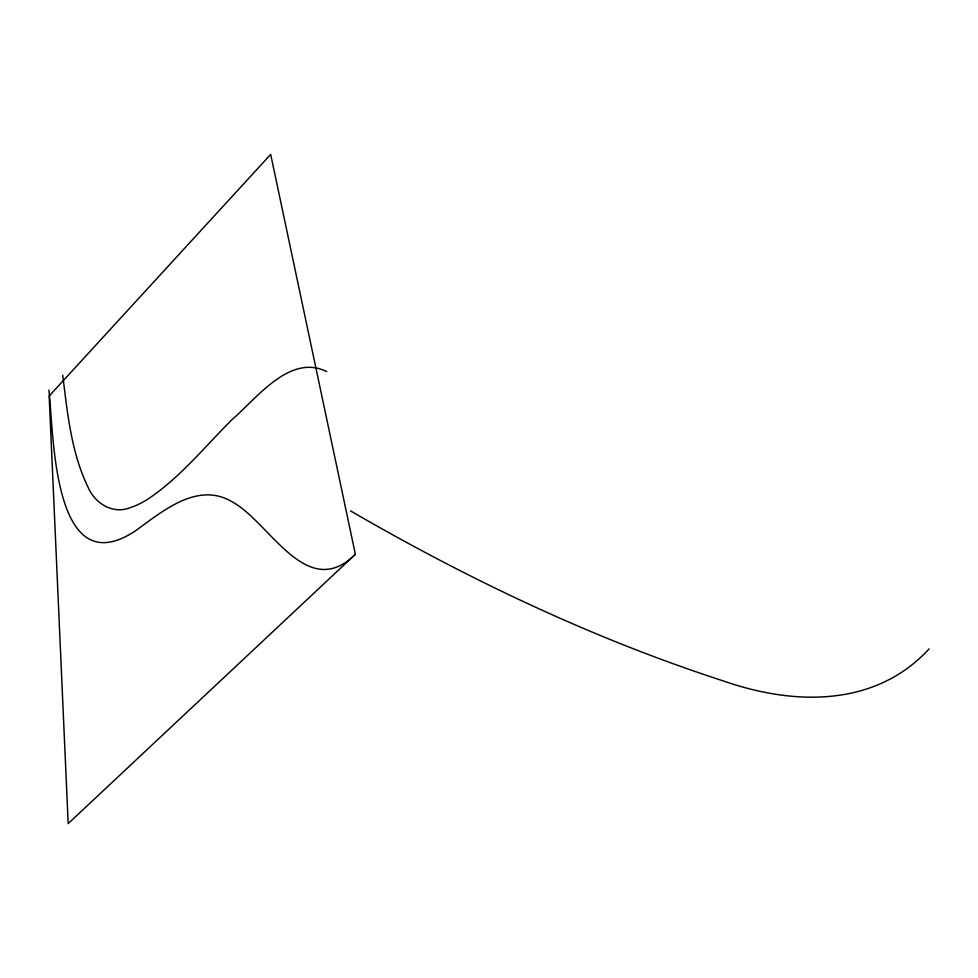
<?xml version="1.0" encoding="UTF-8"?>
<svg xmlns="http://www.w3.org/2000/svg" width="978" height="978" viewBox="0 0 978 978"><rect width="100%" height="100%" fill="white"/><g stroke="black" fill="none" stroke-linecap="round" stroke-linejoin="round"><path stroke-width="1.47" d="M355.369 554.306L68.179 823.598L49.169 396.017L270.686 154.402L355.369 554.306C306.799 602.301 270.16 522.814 232.874 502.264C197.776 480.601 162.348 511.531 134.891 531.25C52.201 585.088 53.9 432.863 48.9 390.1M929.1 648.879C874.98 707.681 793.39 705.456 723.194 680.896C593.108 638.646 468.706 579.453 350.515 510.895M326.738 371.603C290.014 353.254 256.725 398.315 232.287 419.379C204.439 446.958 179.585 478.462 146.443 500.051A121.223 50.514 -59 0 1 130.6 507.484C113.46 514.77 95.049 503.646 88.179 487.472C71.211 452.606 67.47 413.193 62.739 375.222"/></g></svg>
